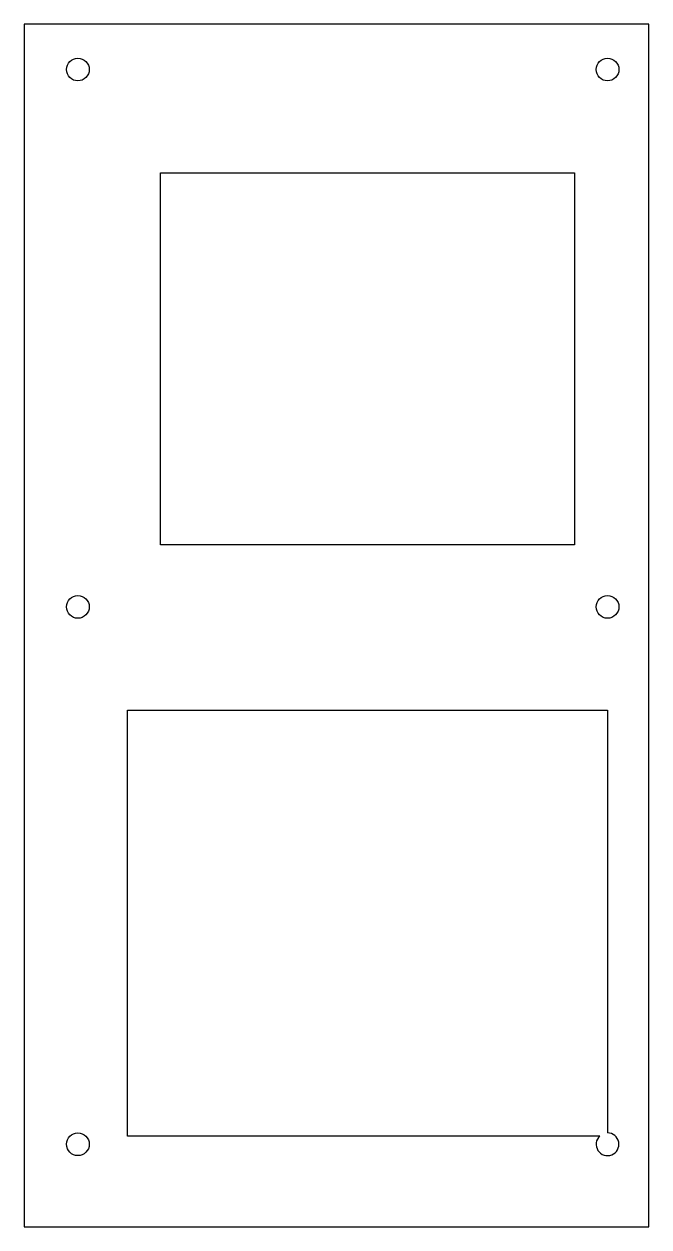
# Model space of a CAD drawing. Header units: millimetres. Extents: x -313 to -162, y 40 to 331.
import ezdxf

# ---------------------------------------------------------------- set-up
doc = ezdxf.new("R2010")
doc.units = ezdxf.units.MM
doc.layers.add('kontur', color=7, linetype='Continuous')

msp = doc.modelspace()

# ---------------------------------------------------------------- linework, layer by layer
at = {"layer": 'kontur'}
for p, q in [((-313, 331), (-313, 40)), ((-162, 331), (-313, 331)), ((-162, 40), (-162, 331)), ((-280, 205), (-280, 295)), ((-280, 295), (-180, 295)), ((-180, 295), (-180, 205)), ((-180, 205), (-280, 205)), ((-288, 62), (-288, 165)), ((-288, 165), (-172, 165)), ((-172, 165), (-172, 62.75)), ((-173.89, 62), (-288, 62)), ((-313, 40), (-162, 40))]:
    msp.add_line(p, q, dxfattribs=at)
for centre in [(-300, 320), (-172, 320), (-300, 190), (-172, 190), (-300, 60)]:
    msp.add_circle(centre, 2.75, dxfattribs=at)
msp.add_arc((-172, 60), 2.75, -226.6582, 90, dxfattribs=at)

doc.saveas('drawing.dxf')
